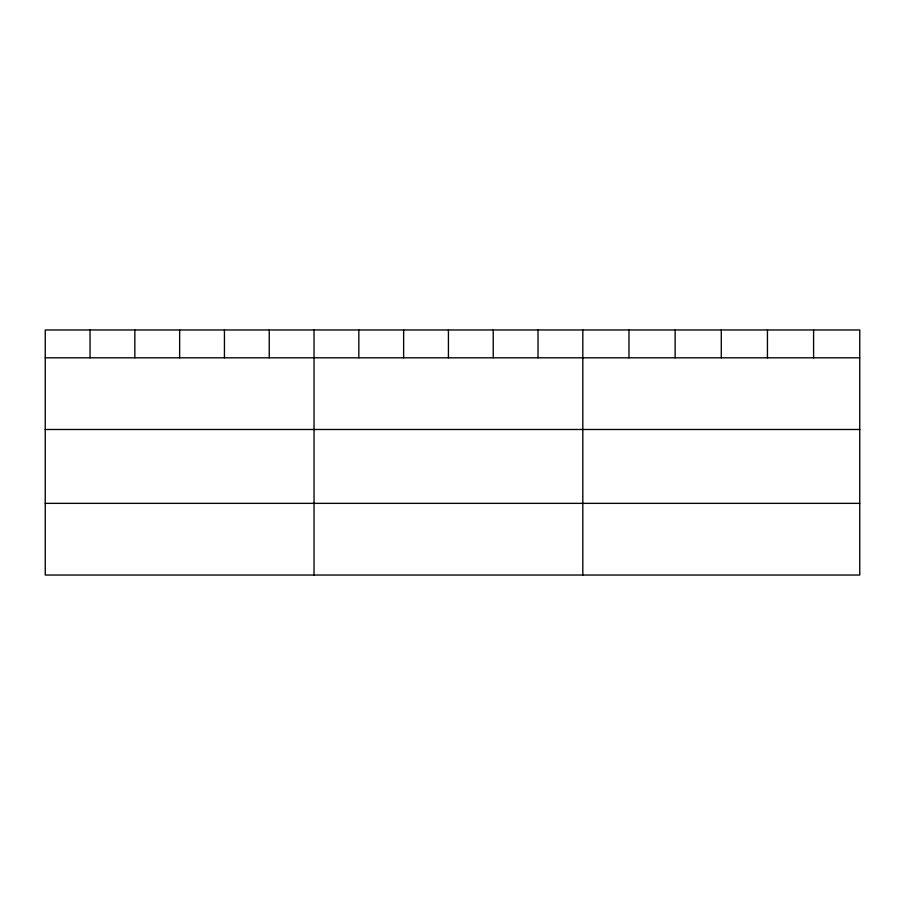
<?xml version="1.0" encoding="UTF-8"?>
<svg xmlns="http://www.w3.org/2000/svg" width="905" height="905" viewBox="0 0 905 905"><rect width="100%" height="100%" fill="white"/><g stroke="black" fill="none" stroke-linecap="round" stroke-linejoin="round"><path stroke-width="1.36" d="M859.75 357.814L859.75 575.026L45.25 575.026L45.25 329.974L859.75 329.974L859.75 357.814L45.25 357.814M45.25 429.49L859.75 429.49M45.25 503.35L859.75 503.35M813.595 329.974L813.595 357.814M767.44 329.974L767.44 357.814M721.285 329.974L721.285 357.814M675.13 329.974L675.13 357.814M628.975 329.974L628.975 357.814M582.82 329.974L582.82 575.026M538.023 329.974L538.023 357.814M493.225 329.974L493.225 357.814M448.428 329.974L448.428 357.814M403.63 329.974L403.63 357.814M358.833 329.974L358.833 357.814M314.035 329.974L314.035 575.026M269.238 329.974L269.238 357.814M224.44 329.974L224.44 357.814M179.643 329.974L179.643 357.814M134.845 329.974L134.845 357.814M90.047 329.974L90.047 357.814"/></g></svg>
